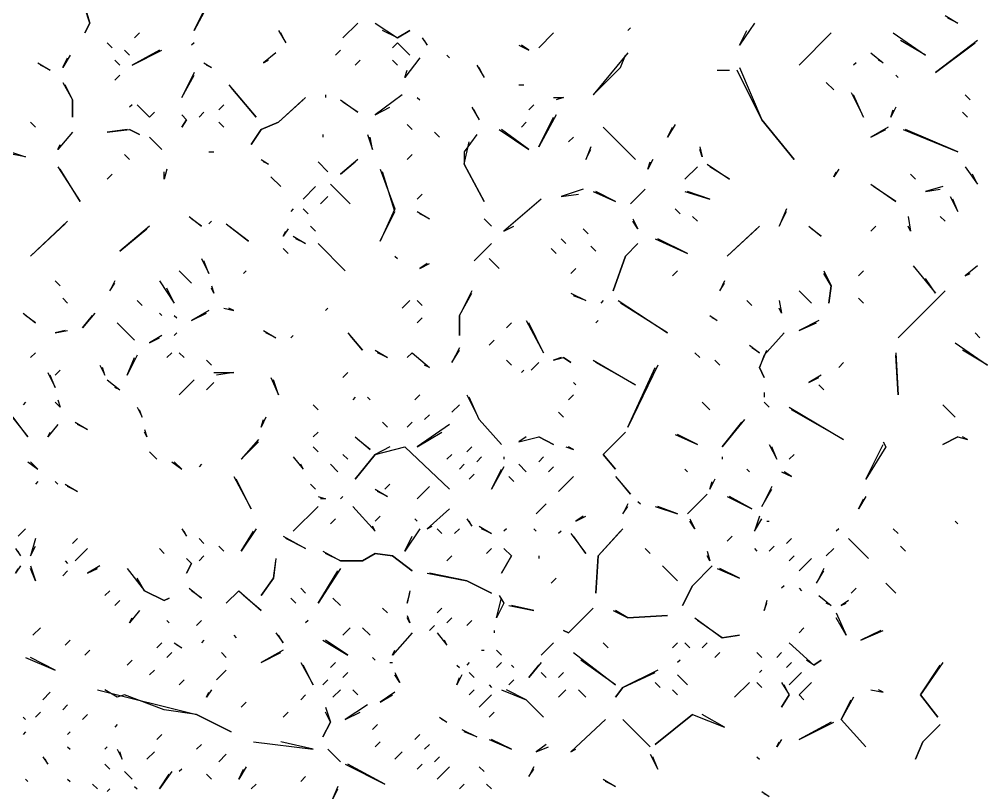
# Model space of a CAD drawing. Extents: x 1 to 2775, y -31 to 2075.
# Drawn here: x 2324.9 to 2389.8, y 1103.6 to 1155.6 of the extents above; entities that cross this region are included whole.
import ezdxf

# ---------------------------------------------------------------- set-up
doc = ezdxf.new("R2010")
doc.units = 0
doc.layers.add('LINEWORK', color=4, linetype='CONTINUOUS')

msp = doc.modelspace()

# ---------------------------------------------------------------- linework, layer by layer
at = {"layer": 'LINEWORK'}
for points in [[(2329, 1157.5), (2329.6667, 1155.3333), (2329.3333, 1154.6667), (2329.6667, 1155.3333), (2329, 1157.3333)], [(2337.6667, 1156.6667), (2336.6667, 1154.8333), (2337.5, 1156.5)], [(2347.6667, 1155.3333), (2346.6667, 1154.3333)], [(2348.8333, 1155.3333), (2350.3333, 1154.3333), (2351.1667, 1154.8333), (2350.3333, 1154.3333), (2349.3333, 1154.8333)], [(2374.3333, 1155.3333), (2373.3333, 1153.8333), (2373.8333, 1154.8333)], [(2387.1667, 1155.8333), (2388, 1155.3333), (2387.3333, 1155.6667)], [(2342.3333, 1154.8333), (2342.8333, 1154), (2342.5, 1154.6667)], [(2366, 1155), (2365.8333, 1154.8333)], [(2333, 1154.6667), (2332.6667, 1154.3333)], [(2352, 1154.3333), (2352.3333, 1153.8333), (2352.1667, 1154.1667)], [(2360.8333, 1154.6667), (2359.8333, 1153.6667)], [(2379.5, 1154.6667), (2377.3333, 1152.5)], [(2383.6667, 1154.6667), (2385.8333, 1153.1667), (2384.1667, 1154.1667)], [(2389.3333, 1154.1667), (2386.5, 1152), (2389.1667, 1154)], [(2330.8333, 1154), (2331.1667, 1153.6667)], [(2332, 1153.5), (2332.3333, 1153.1667)], [(2334.3333, 1153.5), (2332.5, 1152.5), (2334.5, 1153.5)], [(2336.6667, 1154), (2336.5, 1153.8333)], [(2346.5, 1153.5), (2346.1667, 1153.1667)], [(2350.3333, 1154), (2350, 1153.6667), (2350.3333, 1154), (2351.1667, 1153.1667)], [(2358.5, 1153.8333), (2359.1667, 1153.5), (2358.6667, 1153.8333)], [(2328.3333, 1153.1667), (2327.8333, 1152.3333), (2328.1667, 1153)], [(2331.3333, 1152.8333), (2331.6667, 1152.5)], [(2342.1667, 1153.3333), (2341.3333, 1152.6667), (2341.6667, 1152.8333)], [(2347.8333, 1152.8333), (2347.5, 1152.5)], [(2350, 1152.8333), (2350.3333, 1152.5)], [(2351.8333, 1153), (2350.8333, 1151.6667), (2351, 1152.1667)], [(2353.6667, 1153.1667), (2353.8333, 1153)], [(2365.8333, 1153.3333), (2363.5, 1150.5), (2365.3333, 1152.3333), (2365.6667, 1153.1667)], [(2382.1667, 1153.3333), (2383, 1152.6667), (2382.6667, 1152.8333)], [(2326.1667, 1152.6667), (2327, 1152.1667), (2326.3333, 1152.5)], [(2337.3333, 1152.6667), (2337.8333, 1152.3333), (2337.5, 1152.5)], [(2355.6667, 1152.5), (2356.1667, 1151.6667), (2355.8333, 1152.3333)], [(2371.8333, 1152.1667), (2372.6667, 1152.1667)], [(2373.3333, 1152.3333), (2374.8333, 1148.8333), (2377, 1146.1667), (2374.8333, 1148.8333), (2373.1667, 1152.1667)], [(2381.1667, 1152.6667), (2381, 1152.5)], [(2331.6667, 1151.8333), (2331.3333, 1151.5)], [(2336.6667, 1152), (2335.8333, 1150.3333), (2336.6667, 1151.8333)], [(2383.8333, 1151.8333), (2384, 1151.6667)], [(2327.8333, 1151.3333), (2328.5, 1150.1667), (2328.5, 1149), (2328.5, 1150.1667), (2328, 1151.1667)], [(2339, 1151.1667), (2340.8333, 1149), (2339.1667, 1151)], [(2358.5, 1151.1667), (2358.8333, 1151.1667)], [(2379.1667, 1151.3333), (2379.6667, 1150.8333)], [(2344.1667, 1150.3333), (2342.3333, 1148.6667), (2341.1667, 1148.1667), (2340.5, 1147.1667), (2341.1667, 1148.1667), (2342.3333, 1148.6667), (2344, 1150.1667)], [(2345.5, 1150.5), (2345.5, 1150.3333)], [(2346.5, 1150.1667), (2347.6667, 1149.3333), (2346.6667, 1150)], [(2350.6667, 1150.5), (2348.8333, 1149.1667), (2349.8333, 1149.6667)], [(2351.6667, 1150.3333), (2351.8333, 1150.1667)], [(2360.8333, 1150.3333), (2361.5, 1150.3333), (2361, 1150.1667)], [(2380.8333, 1150.6667), (2381.6667, 1149), (2381, 1150.5)], [(2388.5, 1150.5), (2388.8333, 1150.1667)], [(2332.5, 1149.8333), (2332.3333, 1149.6667)], [(2332.8333, 1149.8333), (2333.6667, 1149), (2334, 1149.3333), (2333.6667, 1149)], [(2338.6667, 1149.8333), (2338.3333, 1149.5)], [(2355.3333, 1149.6667), (2355.8333, 1148.8333), (2355.5, 1149.5)], [(2359.5, 1149.8333), (2359.1667, 1149.5)], [(2383.8333, 1149.6667), (2383.5, 1149), (2383.6667, 1149.5)], [(2335.8333, 1149.1667), (2336.1667, 1148.8333), (2335.8333, 1148.3333), (2336.1667, 1148.8333)], [(2337.3333, 1149.3333), (2337, 1149)], [(2361, 1149.1667), (2359.8333, 1147), (2360.8333, 1149)], [(2388.3333, 1149.3333), (2388.6667, 1149)], [(2325.6667, 1148.6667), (2326, 1148.3333)], [(2338.3333, 1148.6667), (2338.6667, 1148.3333)], [(2351, 1148.5), (2351.3333, 1148.1667)], [(2359, 1148.6667), (2358.6667, 1148.3333)], [(2364.1667, 1148.3333), (2366.3333, 1146.1667)], [(2369, 1148.5), (2368.5, 1147.6667), (2368.8333, 1148.3333)], [(2383.3333, 1148.3333), (2382.1667, 1147.6667), (2383.1667, 1148.1667)], [(2328.5, 1148), (2327.5, 1146.8333), (2327.6667, 1147.1667)], [(2332.1667, 1148.1667), (2330.8333, 1148), (2332.3333, 1148.1667), (2333, 1147.8333), (2332.3333, 1148.1667)], [(2333.6667, 1147.6667), (2334.5, 1146.8333)], [(2345.3333, 1147.8333), (2345.3333, 1147.6667)], [(2348.3333, 1147.8333), (2348.6667, 1146.8333), (2348.5, 1147.6667)], [(2352.8333, 1148), (2353.1667, 1147.6667)], [(2355.6667, 1147.8333), (2354.8333, 1146.6667), (2354.8333, 1145.8333), (2356.1667, 1143.3333), (2354.8333, 1145.8333), (2355.1667, 1147.3333)], [(2357.1667, 1148.1667), (2359.1667, 1146.8333), (2357.3333, 1148.1667)], [(2362.1667, 1147.6667), (2361.8333, 1147.3333)], [(2384.3333, 1148.1667), (2388, 1146.6667), (2384.5, 1148.1667)], [(2363.3333, 1147), (2363, 1146.1667), (2363.3333, 1146.8333)], [(2370.6667, 1147), (2370.8333, 1146.3333), (2370.6667, 1146.8333)], [(2324.3333, 1146.6667), (2325.3333, 1146.3333), (2324.5, 1146.5)], [(2332, 1146.5), (2332.3333, 1146.1667)], [(2337.6667, 1146.6667), (2338, 1146.6667)], [(2351.3333, 1146.5), (2351, 1146.1667)], [(2327.5, 1145.6667), (2329, 1143.3333), (2327.6667, 1145.5)], [(2341.1667, 1146.1667), (2341.6667, 1145.8333), (2341.3333, 1146)], [(2345, 1146), (2345.6667, 1145.3333)], [(2347.6667, 1146.1667), (2346.5, 1145.1667), (2347.5, 1146)], [(2367.5, 1146.1667), (2367.1667, 1145.5), (2367.3333, 1146)], [(2370.5, 1145.6667), (2369.6667, 1144.8333)], [(2371.1667, 1145.8333), (2372.6667, 1144.8333), (2371.3333, 1145.6667)], [(2388.5, 1145.6667), (2389.3333, 1144.5), (2389, 1145.1667)], [(2331.1667, 1145.1667), (2330.8333, 1144.8333)], [(2334.8333, 1145.5), (2334.6667, 1144.8333), (2334.6667, 1145.3333)], [(2341.8333, 1145), (2342.5, 1144.3333)], [(2349.1667, 1145.5), (2350.1667, 1142.8333), (2349.1667, 1140.6667), (2350.1667, 1142.6667), (2349.3333, 1145.3333)], [(2380, 1145.5), (2379.6667, 1145), (2379.8333, 1145.3333)], [(2384.8333, 1145.1667), (2385.1667, 1144.8333)], [(2344.8333, 1144.3333), (2344, 1143.5)], [(2345.8333, 1144.5), (2347.1667, 1143.1667)], [(2382.1667, 1144.5), (2383.8333, 1143.3333), (2382.3333, 1144.3333)], [(2387, 1144.3333), (2385.8333, 1144), (2386.8333, 1144.1667)], [(2345.6667, 1143.6667), (2345.1667, 1143.1667)], [(2352, 1143.8333), (2351.6667, 1143.5)], [(2362.8333, 1144.1667), (2361.3333, 1143.6667), (2362.5, 1143.8333)], [(2363.5, 1144), (2365, 1143.3333), (2363.6667, 1144)], [(2367, 1144.1667), (2366, 1143.1667)], [(2369.6667, 1144), (2371.3333, 1143.5), (2369.8333, 1144)], [(2387.5, 1143.6667), (2388, 1142.6667), (2387.6667, 1143.5)], [(2360, 1143.5), (2357.5, 1141.3333), (2358.1667, 1141.6667)], [(2343.3333, 1142.8333), (2343.1667, 1142.6667)], [(2344, 1142.8333), (2344.3333, 1142.5)], [(2351.6667, 1142.6667), (2352.5, 1142.1667), (2351.8333, 1142.5)], [(2369, 1142.8333), (2369.3333, 1142.5)], [(2376.5, 1142.8333), (2376, 1141.6667), (2376.5, 1142.6667)], [(2328.1667, 1142), (2325.6667, 1139.6667), (2328, 1141.8333)], [(2336.3333, 1142.3333), (2337.1667, 1141.6667), (2336.5, 1142.1667)], [(2337.8333, 1142), (2337.6667, 1141.8333)], [(2338.8333, 1141.8333), (2340.3333, 1140.6667), (2339, 1141.6667)], [(2356.1667, 1142.1667), (2356.6667, 1141.6667)], [(2366.1667, 1142.1667), (2366.5, 1141.5), (2366.1667, 1142)], [(2370.1667, 1142.3333), (2370.5, 1142)], [(2384.6667, 1142.3333), (2384.8333, 1141.3333), (2384.6667, 1141.6667)], [(2386.8333, 1142.3333), (2387.1667, 1142)], [(2333.6667, 1141.6667), (2331.6667, 1140), (2333.5, 1141.5)], [(2343, 1141.5), (2342.6667, 1141), (2342.8333, 1141.3333)], [(2344.5, 1141.6667), (2344.8333, 1141.3333)], [(2362.8333, 1141.5), (2363.1667, 1141.1667)], [(2374.6667, 1141.6667), (2372.5, 1139.6667), (2374.5, 1141.5)], [(2378, 1141.6667), (2378.8333, 1141), (2378.1667, 1141.5)], [(2382.5, 1141.6667), (2382.1667, 1141.3333)], [(2343.3333, 1141), (2344.1667, 1140.5), (2343.5, 1140.8333)], [(2345, 1140.5), (2346.8333, 1138.6667)], [(2356.6667, 1140.5), (2355.5, 1139.3333)], [(2361.3333, 1140.8333), (2361.6667, 1140.5)], [(2366.5, 1140.5), (2365.6667, 1139.6667), (2364.8333, 1137.3333), (2365.6667, 1139.6667)], [(2367.6667, 1140.8333), (2369.8333, 1139.8333), (2367.8333, 1140.8333)], [(2342.6667, 1140.1667), (2343, 1139.8333)], [(2360.6667, 1140.1667), (2361, 1139.8333)], [(2363.3333, 1140.3333), (2363.6667, 1140)], [(2337.1667, 1139.5), (2337.6667, 1138.5), (2337.3333, 1139.3333)], [(2350.1667, 1139.6667), (2350.3333, 1139.5)], [(2352.3333, 1139.1667), (2351.8333, 1138.8333), (2352.5, 1139.1667)], [(2356.5, 1139.5), (2357.1667, 1138.8333)], [(2335.6667, 1138.6667), (2336.5, 1137.8333)], [(2340.1667, 1138.6667), (2340, 1138.5)], [(2362.3333, 1138.8333), (2362, 1138.5)], [(2369.1667, 1138.6667), (2368.8333, 1138.3333)], [(2379, 1138.6667), (2379.5, 1137.6667), (2379.3333, 1136.5), (2379.5, 1137.6667), (2379, 1138.5)], [(2381.6667, 1138.6667), (2381.3333, 1138.3333)], [(2385, 1139), (2386.5, 1137.1667), (2385.8333, 1138.1667)], [(2389.3333, 1139), (2388.5, 1138.3333), (2388.8333, 1138.5)], [(2327.3333, 1138), (2327.6667, 1137.6667)], [(2331.3333, 1138), (2331, 1137.3333), (2331.3333, 1137.8333)], [(2334.3333, 1138), (2335.3333, 1136.5), (2334.8333, 1137.5)], [(2372.3333, 1138), (2372, 1137.3333), (2372.3333, 1137.8333)], [(2337.8333, 1137.6667), (2338, 1137.1667), (2337.8333, 1137.5)], [(2355.3333, 1137.3333), (2354.5, 1135.6667), (2354.5, 1134.3333), (2354.5, 1135.6667), (2355.3333, 1137.1667)], [(2377.3333, 1137.3333), (2378.1667, 1136.5)], [(2387.1667, 1137.3333), (2384, 1134.1667)], [(2327.8333, 1136.8333), (2328.1667, 1136.5)], [(2332.8333, 1136.6667), (2333.1667, 1136.3333)], [(2351.1667, 1136.6667), (2350.6667, 1136.1667)], [(2351.6667, 1136.6667), (2352, 1136.3333)], [(2362, 1137.1667), (2363, 1136.6667), (2362.1667, 1137)], [(2364.1667, 1136.6667), (2364, 1136.5)], [(2365.1667, 1136.6667), (2368.5, 1134.5), (2365.3333, 1136.5)], [(2373.8333, 1136.6667), (2374.1667, 1136.3333)], [(2376, 1136.6667), (2376.1667, 1135.8333), (2376, 1136.1667)], [(2381.3333, 1136.8333), (2381.6667, 1136.5)], [(2337.6667, 1136), (2336.5, 1135.3333), (2337.5, 1135.8333)], [(2338.6667, 1136.1667), (2339.3333, 1136), (2339, 1136.1667)], [(2345.6667, 1136.1667), (2345.5, 1136)], [(2325.1667, 1135.8333), (2326, 1135.1667), (2325.3333, 1135.6667)], [(2330, 1135.8333), (2329.1667, 1134.8333), (2329.8333, 1135.6667)], [(2334.3333, 1135.8333), (2334.5, 1135.6667)], [(2335.3333, 1135.6667), (2335.5, 1135.5)], [(2352, 1135.5), (2351.6667, 1135.1667)], [(2359, 1135.3333), (2360.1667, 1133.1667), (2359.1667, 1135.1667)], [(2363.8333, 1135.3333), (2363.6667, 1135.1667)], [(2371.3333, 1135.6667), (2371.8333, 1135.3333), (2371.5, 1135.5)], [(2378.6667, 1135.3333), (2377.3333, 1134.6667), (2378.5, 1135.1667)], [(2328, 1134.6667), (2327.3333, 1134.5), (2328.1667, 1134.6667)], [(2331.5, 1135.1667), (2332.6667, 1134)], [(2341.3333, 1134.6667), (2342.1667, 1134.1667), (2341.5, 1134.5)], [(2358, 1135.1667), (2357.6667, 1134.8333)], [(2334.5, 1134.3333), (2333.6667, 1133.8333), (2334.3333, 1134.1667)], [(2335.5, 1134.5), (2335.3333, 1134.3333)], [(2343.3333, 1134.3333), (2343.1667, 1134.1667)], [(2347, 1134.5), (2348, 1133.3333), (2347.1667, 1134.3333)], [(2356.8333, 1134), (2356.5, 1133.6667)], [(2376.3333, 1134.5), (2375, 1133), (2374.6667, 1132.1667), (2375, 1131.5), (2374.6667, 1132.1667), (2375.1667, 1133.3333)], [(2389.1667, 1134.5), (2389.5, 1134.1667)], [(2348.8333, 1133.3333), (2349.6667, 1132.8333), (2349, 1133.1667)], [(2354.5, 1133.5), (2354, 1132.5), (2354.5, 1133.3333)], [(2374, 1133.6667), (2374.6667, 1133.1667), (2374.1667, 1133.5)], [(2387.8333, 1133.8333), (2390, 1132.3333), (2388.3333, 1133.3333)], [(2326, 1133.1667), (2325.6667, 1132.8333)], [(2332.8333, 1133), (2332.1667, 1131.6667), (2332.6667, 1132.8333)], [(2335.1667, 1133.1667), (2334.8333, 1132.8333)], [(2335.6667, 1133.1667), (2336, 1132.8333)], [(2337.5, 1132.6667), (2337.8333, 1132.3333)], [(2351.3333, 1133.1667), (2351, 1132.8333), (2351.3333, 1133.1667), (2352.5, 1132.1667), (2352.1667, 1132.3333)], [(2357.6667, 1132.6667), (2358, 1132.3333)], [(2361.3333, 1132.8333), (2360.8333, 1132.6667), (2361.5, 1132.8333), (2362, 1132.5), (2361.5, 1132.8333)], [(2363.5, 1132.6667), (2366.3333, 1131), (2363.6667, 1132.5)], [(2370.3333, 1133.1667), (2370.6667, 1132.8333)], [(2371.6667, 1132.6667), (2372, 1132.3333)], [(2383.8333, 1133.1667), (2384, 1130.3333), (2383.8333, 1133)], [(2327.6667, 1132), (2327.3333, 1131.6667)], [(2330.3333, 1132.3333), (2330.6667, 1131.6667), (2330.5, 1132.1667)], [(2358.8333, 1132), (2358.6667, 1131.8333)], [(2359.8333, 1132.5), (2359.3333, 1132)], [(2367.8333, 1132.3333), (2365.8333, 1128.1667), (2367.6667, 1132.1667)], [(2380.3333, 1132.5), (2380, 1132.1667)], [(2326.8333, 1131.8333), (2327.3333, 1130.8333), (2327, 1131.6667)], [(2338, 1131.8333), (2339.3333, 1131.8333), (2338.1667, 1131.6667)], [(2341.8333, 1131.5), (2342.3333, 1130.3333), (2342, 1131.3333)], [(2347, 1131.8333), (2346.6667, 1131.5)], [(2378.8333, 1131.6667), (2378, 1131.1667), (2378.6667, 1131.5)], [(2330.8333, 1131.3333), (2331.6667, 1130.6667), (2331.3333, 1130.8333)], [(2336.6667, 1131.3333), (2335.6667, 1130.3333)], [(2338, 1131.1667), (2337.5, 1130.6667)], [(2362.1667, 1131.1667), (2362.3333, 1131)], [(2378.6667, 1131), (2379, 1130.6667)], [(2347.5, 1130.1667), (2347.3333, 1130)], [(2348.3333, 1130.1667), (2348.5, 1130)], [(2351.8333, 1130.3333), (2351.5, 1130)], [(2355, 1130.3333), (2355.8333, 1128.6667), (2357.3333, 1127), (2355.8333, 1128.6667), (2355.1667, 1130.1667)], [(2362.1667, 1130.3333), (2361.8333, 1130)], [(2375, 1130.5), (2375, 1130.1667)], [(2325.3333, 1129.8333), (2325.1667, 1129.6667)], [(2327.5, 1130), (2327.6667, 1129.5), (2327.3333, 1129.8333)], [(2332.8333, 1129.5), (2333.1667, 1128.8333), (2333, 1129.3333)], [(2344.6667, 1129.6667), (2345, 1129.3333)], [(2354.5, 1129.6667), (2354, 1129.1667)], [(2370.8333, 1129.8333), (2371.3333, 1129.3333)], [(2375, 1129.8333), (2375.3333, 1129.5)], [(2376.6667, 1129.5), (2380.3333, 1127.3333), (2376.8333, 1129.3333)], [(2387, 1129.6667), (2387.8333, 1128.8333)], [(2324.3333, 1129), (2325.5, 1127.5), (2324.5, 1128.8333)], [(2341.5, 1128.8333), (2341.1667, 1128.1667), (2341.3333, 1128.6667)], [(2352.5, 1129), (2352.1667, 1128.6667)], [(2361.1667, 1129.1667), (2361.5, 1128.8333)], [(2327.5, 1128.3333), (2326.8333, 1127.5), (2327, 1127.8333)], [(2328.6667, 1128.5), (2329.5, 1128), (2328.8333, 1128.3333)], [(2349.3333, 1128.5), (2349.6667, 1128.1667)], [(2351.3333, 1128.5), (2351, 1128.1667)], [(2353.8333, 1128.3333), (2351.6667, 1126.8333), (2353.3333, 1127.8333)], [(2373.6667, 1128.6667), (2372.1667, 1126.8333), (2373.5, 1128.5)], [(2333.3333, 1128), (2333.5, 1127.5), (2333.3333, 1127.8333)], [(2345, 1127.8333), (2344.6667, 1127.5)], [(2347.5, 1127.5), (2348.5, 1126.6667), (2347.6667, 1127.3333)], [(2359, 1127.5), (2358.5, 1127.1667), (2359.8333, 1127.5), (2360.8333, 1127), (2359.8333, 1127.5)], [(2365.6667, 1127.8333), (2364.1667, 1126.3333), (2365, 1125.3333), (2364.1667, 1126.3333)], [(2369, 1127.6667), (2370.5, 1127), (2369.1667, 1127.6667)], [(2388, 1127.5), (2387, 1127), (2388, 1127.5), (2388.6667, 1127.3333), (2388.3333, 1127.5)], [(2341, 1127.3333), (2339.8333, 1126), (2341, 1127.1667)], [(2344.6667, 1126.8333), (2345, 1126.5)], [(2349.8333, 1126.8333), (2348.8333, 1126.3333), (2347.5, 1124.6667), (2348.8333, 1126.3333), (2350.8333, 1126.8333), (2353.8333, 1124), (2350.8333, 1126.8333)], [(2355.3333, 1126.8333), (2355, 1126.5)], [(2361.6667, 1126.8333), (2362.1667, 1126.6667), (2361.8333, 1126.8333)], [(2375.3333, 1127), (2375.8333, 1126), (2375.5, 1126.8333)], [(2383, 1127.1667), (2383.1667, 1126.8333), (2381.8333, 1124.6667), (2383, 1127)], [(2333.6667, 1126.5), (2334.1667, 1126)], [(2343.3333, 1126.1667), (2344, 1125.3333), (2343.8333, 1125.6667)], [(2346.6667, 1126.3333), (2347, 1126)], [(2354, 1126.3333), (2353.6667, 1126)], [(2356, 1126.1667), (2355.6667, 1125.8333)], [(2357.5, 1126.1667), (2357.5, 1126)], [(2360.1667, 1126.1667), (2359.8333, 1125.8333)], [(2372.1667, 1126.1667), (2372.1667, 1126)], [(2377, 1126.3333), (2376.6667, 1126)], [(2325.5, 1125.8333), (2326.1667, 1125.3333), (2325.6667, 1125.8333)], [(2335.1667, 1125.8333), (2335.8333, 1125.3333), (2335.3333, 1125.8333)], [(2337.1667, 1125.6667), (2337, 1125.5)], [(2345.8333, 1125.6667), (2346.3333, 1125.1667)], [(2354.8333, 1125.6667), (2354.5, 1125.3333)], [(2358.5, 1125.6667), (2359, 1125.1667)], [(2355.5, 1125), (2355.1667, 1124.6667)], [(2357.5, 1125.5), (2356.6667, 1124), (2357.3333, 1125.3333)], [(2360.8333, 1125.5), (2360.5, 1125.1667)], [(2369.6667, 1125.3333), (2369.8333, 1125.1667)], [(2373.8333, 1125.3333), (2374, 1125.1667)], [(2376.1667, 1125.1667), (2376.8333, 1124.8333), (2376.3333, 1125.1667)], [(2326.1667, 1124.5), (2326, 1124.3333)], [(2327.3333, 1124.5), (2327.5, 1124.3333)], [(2328, 1124.3333), (2328.8333, 1123.8333), (2328.1667, 1124.1667)], [(2339.3333, 1124.8333), (2340.5, 1122.6667), (2339.5, 1124.6667)], [(2344.5, 1124.3333), (2344.8333, 1124)], [(2349.8333, 1124.3333), (2349.5, 1124)], [(2357.8333, 1124.8333), (2358.1667, 1124.5)], [(2362.1667, 1124.8333), (2361.1667, 1123.8333)], [(2365, 1124.8333), (2366, 1123.6667), (2365.1667, 1124.6667)], [(2371.6667, 1124.6667), (2371.3333, 1124), (2371.5, 1124.5)], [(2348.8333, 1124), (2349.6667, 1123.5), (2349, 1123.8333)], [(2352.5, 1124.1667), (2351.6667, 1123.3333)], [(2371.1667, 1123.6667), (2369.8333, 1122.3333)], [(2375.5, 1124.1667), (2374.8333, 1122.8333), (2375.5, 1124)], [(2345, 1123.5), (2345.5, 1123.3333), (2345.1667, 1123.3333)], [(2346.6667, 1123.5), (2346.5, 1123.3333)], [(2360.3333, 1123), (2359.6667, 1122.3333)], [(2365.8333, 1123), (2365.5, 1122.3333), (2365.8333, 1122.8333)], [(2366.5, 1123.1667), (2366.6667, 1123)], [(2372.5, 1123.5), (2374.1667, 1122.6667), (2372.6667, 1123.5)], [(2381.8333, 1123.5), (2381.3333, 1122.6667), (2381.6667, 1123.3333)], [(2345, 1122.8333), (2343.3333, 1121.1667)], [(2347.3333, 1122.8333), (2348.8333, 1121.1667), (2348.6667, 1121.5)], [(2353.8333, 1122.6667), (2352.3333, 1121.3333), (2352.6667, 1121.5)], [(2367.6667, 1122.8333), (2369.1667, 1122.3333), (2367.8333, 1122.8333)], [(2346.1667, 1122), (2345.8333, 1121.6667)], [(2349.1667, 1122.1667), (2348.8333, 1121.8333)], [(2351.5, 1122), (2351.6667, 1121.8333)], [(2355, 1122), (2355.3333, 1121.5), (2355.1667, 1121.8333)], [(2362.8333, 1122.1667), (2362.3333, 1121.8333), (2363, 1122.1667)], [(2370, 1122), (2370.3333, 1121.3333), (2370, 1121.8333)], [(2374.6667, 1122.1667), (2374.3333, 1121.1667), (2374.8333, 1122)], [(2375.1667, 1121.8333), (2375.3333, 1121.8333)], [(2387.8333, 1121.8333), (2388, 1121.6667)], [(2325.3333, 1121.3333), (2324.8333, 1120.8333)], [(2335.8333, 1121.3333), (2336.1667, 1120.8333), (2336, 1121.1667)], [(2340.8333, 1121.3333), (2339.8333, 1119.8333), (2340.6667, 1121.1667)], [(2351.8333, 1121.3333), (2350.8333, 1119.8333), (2351.3333, 1120.8333)], [(2353, 1121.3333), (2353.3333, 1121)], [(2354.5, 1121.3333), (2354.1667, 1121)], [(2355.8333, 1121.5), (2356.6667, 1121), (2356, 1121.3333)], [(2357.6667, 1121.3333), (2357.5, 1121.1667)], [(2359.5, 1121.3333), (2359.6667, 1121.1667)], [(2361.3333, 1121.1667), (2361.1667, 1121)], [(2362, 1121), (2363, 1119.6667), (2362.1667, 1120.8333)], [(2365.5, 1121.3333), (2363.8333, 1119.5), (2363.6667, 1117), (2363.8333, 1119.5), (2365.3333, 1121.1667)], [(2380, 1121.3333), (2379.8333, 1121.1667)], [(2383.6667, 1121.3333), (2384, 1121)], [(2326, 1120.6667), (2325.6667, 1119.5), (2326, 1120.1667)], [(2328.8333, 1120.6667), (2328.5, 1120.3333)], [(2337, 1120.6667), (2337.3333, 1120.3333)], [(2342.6667, 1120.8333), (2344.1667, 1120), (2342.8333, 1120.6667)], [(2372.8333, 1120.8333), (2372.5, 1120.5)], [(2376.8333, 1120.6667), (2376.5, 1120.3333)], [(2380.6667, 1120.6667), (2382, 1119.3333)], [(2324.6667, 1120), (2325, 1119.5), (2324.8333, 1119.8333)], [(2329.5, 1120), (2328.6667, 1119.1667)], [(2334.3333, 1120), (2334.6667, 1119.6667)], [(2338.3333, 1120.1667), (2338.6667, 1119.8333)], [(2345.3333, 1119.8333), (2346.5, 1119.1667), (2348, 1119.1667), (2348.8333, 1119.6667), (2350, 1119.5), (2351.3333, 1118.5), (2350, 1119.5), (2348.8333, 1119.6667), (2348, 1119.1667), (2346.5, 1119.1667), (2345.5, 1119.6667)], [(2356.6667, 1120), (2356.3333, 1119.6667)], [(2357.5, 1120), (2358, 1119.5), (2357.3333, 1118.3333), (2358, 1119.5)], [(2367, 1120), (2367.3333, 1119.6667)], [(2371.1667, 1119.8333), (2371.3333, 1119.1667), (2371.1667, 1119.5)], [(2374.3333, 1120), (2374.5, 1119.8333)], [(2375.6667, 1120.1667), (2375.3333, 1119.8333)], [(2379.6667, 1120), (2379.1667, 1119.5)], [(2384.1667, 1120.1667), (2384.5, 1119.8333)], [(2328, 1119.1667), (2328.1667, 1119)], [(2336.1667, 1119.3333), (2336.5, 1119), (2336.1667, 1118.3333), (2336.5, 1119)], [(2337.3333, 1119.5), (2337, 1119.1667)], [(2342.1667, 1119.3333), (2342, 1118), (2341.1667, 1116.8333), (2342, 1118), (2342.1667, 1119.1667)], [(2354, 1119.5), (2353.6667, 1119.1667)], [(2359.8333, 1119.5), (2359.8333, 1119.3333)], [(2377, 1119.5), (2376.6667, 1119.1667)], [(2378.1667, 1119.3333), (2377.3333, 1118.5)], [(2325, 1118.8333), (2324.6667, 1118.3333), (2324.8333, 1118.6667)], [(2325.6667, 1118.8333), (2326, 1117.8333), (2325.6667, 1118.6667)], [(2328.1667, 1118.5), (2327.8333, 1118.1667)], [(2330.3333, 1118.8333), (2329.5, 1118.3333), (2330.1667, 1118.6667)], [(2332.1667, 1118.6667), (2333.3333, 1117.1667), (2334.6667, 1116.5), (2335, 1116.6667), (2334.6667, 1116.5), (2333.3333, 1117.1667), (2332.8333, 1118)], [(2346.5, 1118.6667), (2345, 1116.3333), (2346.3333, 1118.5)], [(2368.1667, 1118.8333), (2369.1667, 1117.8333)], [(2371.5, 1118.8333), (2370.1667, 1117.5), (2369.5, 1116.1667), (2370.1667, 1117.5)], [(2371.8333, 1118.6667), (2373.3333, 1118), (2372, 1118.6667)], [(2379, 1118.6667), (2378.5, 1117.6667), (2379, 1118.5)], [(2352.3333, 1118.3333), (2355, 1117.8333), (2356.6667, 1117), (2355, 1117.8333), (2352.5, 1118.3333)], [(2361, 1118), (2360.6667, 1117.6667)], [(2331, 1117.1667), (2330.6667, 1116.8333)], [(2336.3333, 1117.3333), (2337.1667, 1116.6667), (2336.5, 1117.1667)], [(2339.6667, 1117.1667), (2338.8333, 1116.3333), (2339.6667, 1117.1667), (2341.1667, 1115.8333), (2340, 1116.8333)], [(2343.8333, 1117.3333), (2344.1667, 1117)], [(2351.1667, 1117.1667), (2351, 1116.3333), (2351.1667, 1117)], [(2376.3333, 1117.5), (2376.1667, 1117.3333)], [(2377.3333, 1117.3333), (2377.5, 1117.1667)], [(2381.1667, 1117.3333), (2380.8333, 1117)], [(2383.1667, 1117.6667), (2383.8333, 1117)], [(2331.6667, 1116.5), (2331.3333, 1116.1667)], [(2343.1667, 1116.6667), (2343.5, 1116.3333)], [(2346, 1116.6667), (2346.5, 1116.1667)], [(2357.1667, 1116.8333), (2357.5, 1116.3333), (2357, 1115.3333), (2357.3333, 1116.6667)], [(2375.1667, 1116.5), (2375, 1115.8333), (2375.1667, 1116.3333)], [(2378.6667, 1116.8333), (2379.5, 1116.1667), (2379.1667, 1116.3333)], [(2380.6667, 1116.5), (2380.1667, 1116.1667), (2380.5, 1116.3333)], [(2333, 1115.8333), (2332.3333, 1115), (2332.5, 1115.3333)], [(2349.3333, 1116), (2349.6667, 1115.6667)], [(2353.3333, 1116), (2353, 1115.6667)], [(2357.8333, 1116.1667), (2359.5, 1115.8333), (2358, 1116.1667)], [(2363.5, 1116), (2361.8333, 1114.3333), (2361.5, 1114.5), (2361.8333, 1114.3333)], [(2364.8333, 1115.8333), (2365.8333, 1115.3333), (2368.5, 1115.5), (2365.8333, 1115.3333), (2365, 1115.8333)], [(2334.8333, 1115.1667), (2335, 1115)], [(2337.1667, 1115.1667), (2336.8333, 1114.8333)], [(2344.3333, 1115.1667), (2344.1667, 1115)], [(2351, 1115.5), (2351.1667, 1115), (2351, 1115.3333)], [(2354, 1115.3333), (2353.6667, 1115)], [(2355.3333, 1115.1667), (2355, 1114.8333)], [(2370.3333, 1115.3333), (2372.1667, 1114), (2373.3333, 1114.1667), (2372.1667, 1114), (2370.5, 1115.1667)], [(2379.8333, 1115.6667), (2380.5, 1114.1667), (2379.8333, 1115.3333)], [(2326.3333, 1114.6667), (2325.8333, 1114.1667)], [(2347.1667, 1114.6667), (2346.6667, 1114.1667)], [(2348, 1114.6667), (2348.5, 1114.1667)], [(2352.8333, 1114.8333), (2352.5, 1114.5)], [(2356.8333, 1114.5), (2356.8333, 1114.3333)], [(2377.6667, 1114.6667), (2377.3333, 1114.3333)], [(2382.8333, 1114.5), (2381.5, 1113.8333), (2383, 1114.5)], [(2339.3333, 1114.1667), (2339.5, 1114)], [(2342.1667, 1114.3333), (2342.6667, 1113.6667), (2342.3333, 1114.1667)], [(2351.3333, 1114.3333), (2350, 1112.8333), (2350.1667, 1113.1667)], [(2353, 1114.3333), (2353.6667, 1113.5), (2353.5, 1113.8333)], [(2328.3333, 1113.8333), (2328, 1113.5)], [(2334.5, 1113.6667), (2334.1667, 1113.3333)], [(2335.3333, 1113.6667), (2335.8333, 1113.3333), (2335.5, 1113.5)], [(2337.3333, 1113.8333), (2337.1667, 1113.6667)], [(2345.3333, 1113.8333), (2347, 1112.8333), (2345.5, 1113.8333)], [(2360.8333, 1113.6667), (2360, 1112.8333)], [(2364.1667, 1113.6667), (2364.5, 1113.3333)], [(2369.1667, 1113.6667), (2368.8333, 1113.3333)], [(2369.6667, 1113.6667), (2370, 1113.3333)], [(2371.1667, 1113.6667), (2370.8333, 1113.3333)], [(2376.6667, 1113.6667), (2378.3333, 1112.1667), (2378.8333, 1112.5), (2378.3333, 1112.1667), (2377.8333, 1112.5)], [(2325.3333, 1112.6667), (2327.3333, 1111.8333), (2325.6667, 1112.6667)], [(2329.6667, 1113.1667), (2329.3333, 1112.8333)], [(2335.1667, 1113), (2334.8333, 1112.6667)], [(2338.5, 1113), (2338.8333, 1112.6667)], [(2342.6667, 1113.1667), (2341.1667, 1112.3333), (2342.5, 1113)], [(2348.6667, 1112.6667), (2348.8333, 1112.5)], [(2356, 1113.1667), (2356.1667, 1113.1667)], [(2357, 1113.1667), (2357.3333, 1112.8333)], [(2362.1667, 1113), (2365, 1110.8333), (2362.6667, 1112.5)], [(2372, 1113), (2371.6667, 1112.6667)], [(2374.5, 1113), (2374.8333, 1112.6667)], [(2376.1667, 1113), (2375.8333, 1112.6667)], [(2332.5, 1112.5), (2332.1667, 1112.1667)], [(2343.8333, 1112.3333), (2344.6667, 1110.8333), (2344, 1112.1667)], [(2346.1667, 1112.3333), (2345.8333, 1112)], [(2349.8333, 1112.3333), (2350, 1112.3333)], [(2354.3333, 1112.1667), (2354.5, 1112)], [(2355.1667, 1112.3333), (2355, 1112.1667)], [(2357.3333, 1112.3333), (2357, 1112)], [(2358, 1112.1667), (2358.1667, 1112)], [(2360, 1112.3333), (2359.1667, 1111.3333), (2359.8333, 1112.1667)], [(2369.3333, 1112.5), (2369.1667, 1112.3333)], [(2376.8333, 1112.3333), (2376.5, 1112)], [(2387, 1112.3333), (2385.5, 1110.1667), (2386.6667, 1108.6667), (2385.5, 1110.1667), (2386.8333, 1112.1667)], [(2334, 1111.8333), (2333.6667, 1111.5)], [(2338.8333, 1111.8333), (2338.1667, 1111.1667)], [(2347, 1111.6667), (2346.6667, 1111.3333)], [(2350.1667, 1111.6667), (2350.5, 1111), (2350.1667, 1111.5)], [(2354.6667, 1111.5), (2354.3333, 1110.8333), (2354.5, 1111.3333)], [(2355.1667, 1111.6667), (2355.5, 1111.3333)], [(2360, 1111.6667), (2360.3333, 1111.3333)], [(2361.5, 1111.6667), (2361.1667, 1111.3333)], [(2367.8333, 1111.8333), (2365.5, 1110.6667), (2365, 1110), (2365.5, 1110.6667), (2367.6667, 1111.6667)], [(2369.1667, 1111.5), (2369.8333, 1110.8333)], [(2374.8333, 1111.8333), (2374.6667, 1111.6667)], [(2377.5, 1111.6667), (2376.6667, 1110.8333)], [(2336, 1111.1667), (2335.6667, 1110.8333)], [(2345.6667, 1111.1667), (2345.3333, 1110.8333)], [(2356.5, 1110.8333), (2356.6667, 1110.6667)], [(2358.1667, 1111.1667), (2357.8333, 1110.8333)], [(2367.6667, 1111), (2368, 1110.6667)], [(2374, 1111), (2373, 1110)], [(2374.5, 1111), (2374.8333, 1110.6667)], [(2376.1667, 1111), (2376.6667, 1110.1667), (2376.1667, 1109.3333), (2376.6667, 1110.1667), (2376.3333, 1110.8333)], [(2378.1667, 1111), (2377.3333, 1110.1667), (2377.6667, 1109.8333), (2377.3333, 1110.1667)], [(2327, 1110.3333), (2326.5, 1109.8333)], [(2330.1667, 1110.5), (2336.8333, 1108.8333), (2339.1667, 1107.6667), (2336.8333, 1108.8333), (2334.6667, 1109.1667), (2332, 1110.1667), (2331.5, 1110), (2330.6667, 1110.5)], [(2337.8333, 1110.5), (2337.5, 1110), (2337.6667, 1110.3333)], [(2344.1667, 1110.1667), (2343.8333, 1109.8333)], [(2346.5, 1110.5), (2346, 1110)], [(2347.3333, 1110.5), (2347.6667, 1110.1667)], [(2350.1667, 1110.3333), (2349.1667, 1109.6667), (2350, 1110.1667)], [(2355.5, 1110.5), (2355.1667, 1110.1667)], [(2356.6667, 1110.1667), (2355.8333, 1109.3333)], [(2357.3333, 1110.5), (2359, 1109.8333), (2360.1667, 1108.6667), (2359, 1109.8333), (2357.6667, 1110.5)], [(2361.6667, 1110.5), (2361.1667, 1110)], [(2362.5, 1110.5), (2363, 1110)], [(2368.8333, 1110.5), (2369.1667, 1110.1667)], [(2381, 1110), (2380.1667, 1108.5), (2381.8333, 1106.6667), (2380.1667, 1108.5), (2380.8333, 1109.8333)], [(2382.1667, 1110.5), (2383, 1110.3333), (2382.6667, 1110.5)], [(2328.1667, 1109.5), (2327.8333, 1109.1667)], [(2340.1667, 1109.6667), (2339.8333, 1109.3333)], [(2345.5, 1109.3333), (2345.8333, 1108.3333), (2345.3333, 1107.3333), (2345.8333, 1108.3333), (2345.5, 1109)], [(2348.3333, 1109.5), (2346.8333, 1108.5), (2347.8333, 1109)], [(2325.1667, 1108.6667), (2325.3333, 1108.5)], [(2326.3333, 1109), (2326, 1108.6667)], [(2329.5, 1108.8333), (2329.1667, 1108.5)], [(2343, 1109), (2342.6667, 1108.6667)], [(2353.1667, 1108.6667), (2353.6667, 1108.3333), (2353.3333, 1108.5)], [(2356.8333, 1109), (2356.5, 1108.6667)], [(2370.1667, 1108.8333), (2367.6667, 1106.8333), (2370.1667, 1108.8333), (2372.3333, 1108), (2370.8333, 1108.8333)], [(2331.5, 1108.1667), (2331.3333, 1108)], [(2349, 1108.1667), (2348.6667, 1107.8333)], [(2364.3333, 1108.5), (2362, 1106.3333), (2362.3333, 1106.5)], [(2365.5, 1108.5), (2367.3333, 1106.6667)], [(2379.5, 1108.3333), (2377.3333, 1107.1667), (2379.6667, 1108.3333)], [(2386.8333, 1108.1667), (2385.6667, 1107), (2385.1667, 1105.8333), (2385.6667, 1107)], [(2325.3333, 1107.6667), (2325.1667, 1107.5)], [(2328.3333, 1107.6667), (2328.1667, 1107.5)], [(2334.5, 1107.5), (2334.1667, 1107.1667)], [(2351.8333, 1107.5), (2351.5, 1107.1667)], [(2354.6667, 1107.8333), (2355.6667, 1107.3333), (2354.8333, 1107.6667)], [(2337.1667, 1106.8333), (2336.8333, 1106.5)], [(2340.6667, 1107), (2344.6667, 1106.5), (2342.5, 1107)], [(2349.1667, 1107), (2348.8333, 1106.6667)], [(2352.5, 1106.8333), (2352.1667, 1106.5)], [(2356.5, 1107.1667), (2358, 1106.5), (2356.6667, 1107.1667)], [(2360.3333, 1106.8333), (2359.6667, 1106.3333), (2360.5, 1106.6667)], [(2376.1667, 1107.1667), (2375.8333, 1106.6667), (2376, 1107)], [(2328.1667, 1106.6667), (2328.3333, 1106.5)], [(2330.8333, 1106.6667), (2330.6667, 1106.5)], [(2331.5, 1106.5), (2331.8333, 1105.8333), (2331.6667, 1106.3333)], [(2334, 1106.3333), (2333.5, 1105.8333)], [(2338.8333, 1106.1667), (2338.3333, 1105.6667)], [(2345.6667, 1106.5), (2346.5, 1105.6667)], [(2350.6667, 1106.3333), (2350.1667, 1105.8333)], [(2367.3333, 1106.1667), (2367.8333, 1105.1667), (2367.5, 1106)], [(2326.5, 1106), (2326.8333, 1105.5), (2326.6667, 1105.8333)], [(2330.6667, 1105.5), (2331, 1105.1667)], [(2346.8333, 1105.5), (2349.5, 1104.1667), (2347, 1105.5)], [(2352, 1105.5), (2351.6667, 1105.1667)], [(2353.1667, 1106), (2352.8333, 1105.6667)], [(2374.5, 1106), (2374.6667, 1105.8333)], [(2332, 1105), (2332.5, 1104.5)], [(2335.1667, 1105), (2334.3333, 1103.8333), (2335, 1104.8333)], [(2335.8333, 1105.1667), (2335.6667, 1105)], [(2337.5, 1104.8333), (2337.8333, 1104.5)], [(2340.1667, 1105.3333), (2339.6667, 1104.5), (2340, 1105.1667)], [(2353.8333, 1105.3333), (2353, 1104.5)], [(2355.8333, 1105.3333), (2356.1667, 1105)], [(2359.5, 1105.3333), (2359.1667, 1104.6667), (2359.5, 1105.1667)], [(2325.3333, 1104.5), (2325.5, 1104.3333)], [(2328.1667, 1104.5), (2328.3333, 1104.3333)], [(2329.8333, 1104.1667), (2330.1667, 1103.8333)], [(2340.8333, 1104.1667), (2340.5, 1103.8333)], [(2344.1667, 1104.6667), (2343.8333, 1104.3333)], [(2354.8333, 1104.1667), (2354.5, 1103.8333)], [(2356.3333, 1104.1667), (2356.6667, 1103.8333)], [(2364.1667, 1104.5), (2365, 1104), (2364.3333, 1104.3333)], [(2331, 1103.8333), (2330.8333, 1103.6667)], [(2332.6667, 1104), (2332.8333, 1103.8333)], [(2346.3333, 1104), (2345.8333, 1102.8333), (2346.8333, 1101), (2345.8333, 1102.8333), (2346.3333, 1103.8333)], [(2374.8333, 1103.6667), (2375.3333, 1103.3333), (2375, 1103.5)]]:
    msp.add_lwpolyline(points, dxfattribs=at)

doc.saveas('drawing.dxf')
